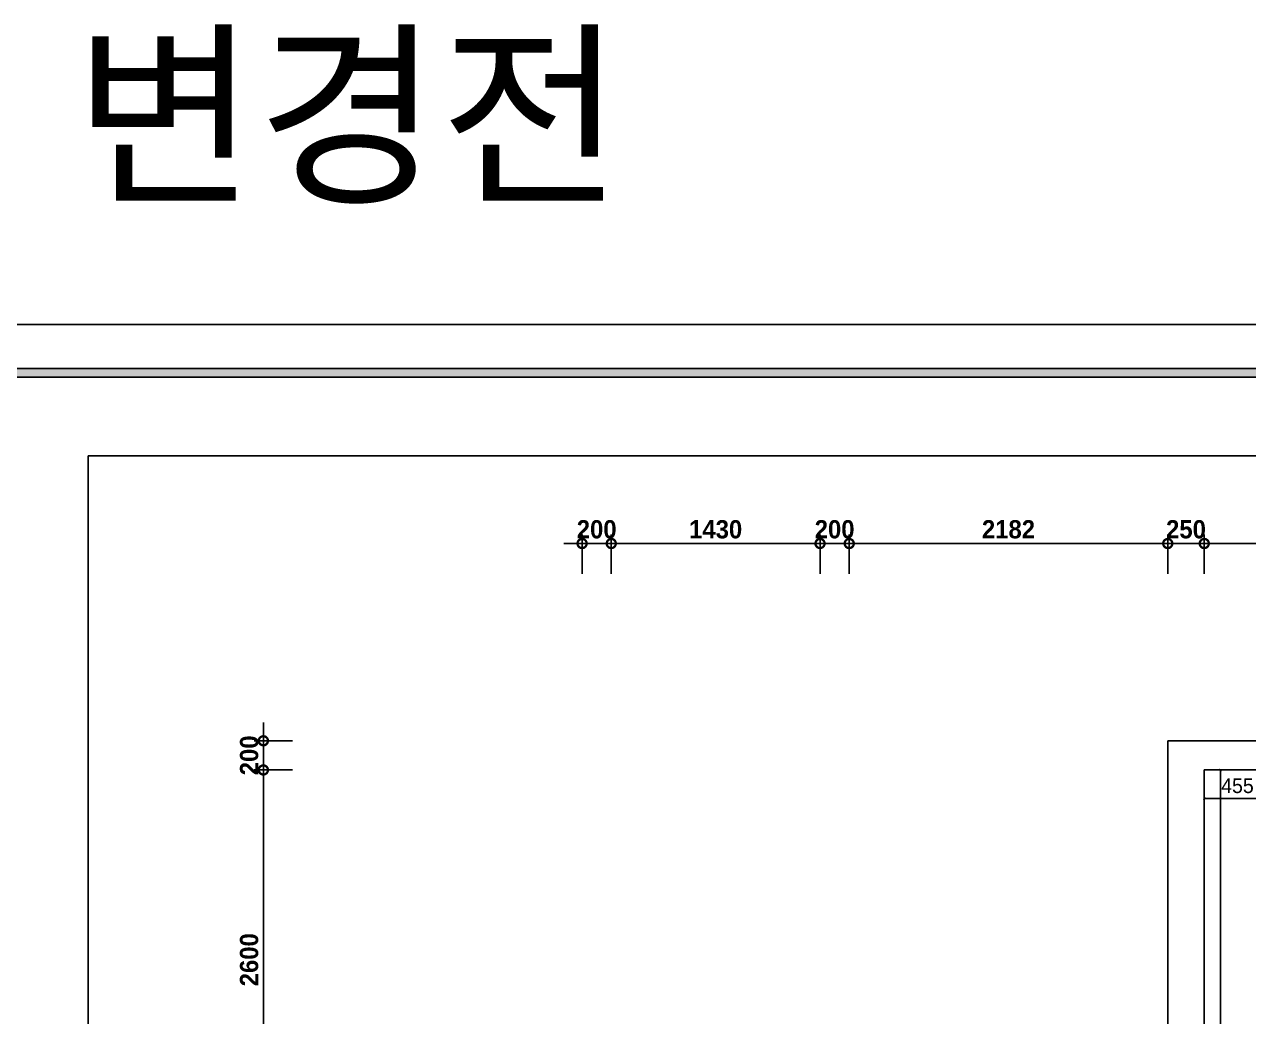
# Model space of a CAD drawing. Header units: inches. Extents: x 4138 to 127072, y -26315 to 43858.
# Drawn here: x 31002 to 39387, y 37054 to 43849 of the extents above; entities that cross this region are included whole.
import ezdxf
from ezdxf.enums import TextEntityAlignment as Align

# ---------------------------------------------------------------- set-up
doc = ezdxf.new("R2010")
doc.units = ezdxf.units.IN
doc.header["$LTSCALE"] = 50
doc.header["$MEASUREMENT"] = 0
for name, color, linetype in [('02-WAL', 2, 'Continuous'), ('03-TEXT', 3, 'Continuous'), ('07-DIM', 5, 'Continuous'), ('07-DIM WAL', 5, 'Continuous'), ('FORM(YOURNAME)-11', 1, 'Continuous')]:
    doc.layers.add(name, color=color, linetype=linetype)
doc.styles.add('YOURNAME', font='HY울릉도M.TTF')
doc.styles.add('넥슨고딕', font='')
doc.styles.add('마감재', font='stylu.ttf')
doc.styles.add('코레일둥고', font='Korail_Round_Gothic_Medium.ttf')
doc.styles.get('넥슨고딕').set_extended_font_data('NEXON Lv1 Gothic Bold', bold=True)
doc.dimstyles.new('50', dxfattribs={"dimscale": 50, "dimtxt": 2.5, "dimasz": 2.5, "dimexe": 1.25, "dimexo": 2, "dimtad": 1, "dimdec": 0, "dimtxsty": '넥슨고딕', "dimblk": 'DOTSMALL', "dimcen": 2.5, "dimclrd": 1, "dimclre": 1, "dimclrt": 2, "dimadec": 0, "dimazin": 0, "dimtfac": 1, "dimtdec": 0, "dimtix": 1, "dimtmove": 0, "dimatfit": 3, "dimldrblk": 'DOTSMALL', "dimfxl": 1.25, "dimarcsym": 0})
doc.dimstyles.new('벽치수 Copy of DIM-50', dxfattribs={"dimscale": 50, "dimtxt": 2, "dimasz": 0.7, "dimexe": 1, "dimexo": 1, "dimgap": 0.7, "dimtad": 1, "dimdec": 0, "dimzin": 1, "dimdsep": 46, "dimlunit": 6, "dimtxsty": '마감재', "dimblk": 'ARCHTICK', "dimcen": -0.09, "dimclrd": 256, "dimclre": 256, "dimclrt": 3, "dimadec": 0, "dimazin": 0, "dimtfac": 1, "dimtdec": 0, "dimtix": 1, "dimtmove": 2, "dimatfit": 0, "dimldrblk": 'ARCHTICK', "dimfxl": 1, "dimtolj": 1, "dimtzin": 0, "dimarcsym": 0})

# ---------------------------------------------------------------- blocks, each defined once
blk = doc.blocks.new('_ARCHTICK')
at = {"color": 0, "linetype": 'ByBlock', "const_width": 0.075}
blk.add_lwpolyline([(-0.25, -0.25), (0.25, 0.25)], dxfattribs=at)
blk = doc.blocks.new('*D77')
at = {"layer": '07-DIM WAL', "lineweight": -2, "transparency": 16777216}
for p, q in [((39083.9, 38693), (39083.9, 38497)), ((39538.9, 38693), (39538.9, 38497)), ((39083.9, 38547), (39538.9, 38547))]:
    blk.add_line(p, q, dxfattribs=at)
at = {"layer": 'Defpoints', "color": 0, "transparency": 16777216}
for p in [(39083.9, 38743), (39538.9, 38743), (39538.9, 38547)]:
    blk.add_point(p, dxfattribs=at)
at = {"layer": '07-DIM WAL', "lineweight": -2, "transparency": 16777216, "xscale": 35, "yscale": 35, "zscale": 35, "rotation": 180}
blk.add_blockref('_ARCHTICK', (39083.9, 38547), dxfattribs=at)
at = {"layer": '07-DIM WAL', "lineweight": -2, "transparency": 16777216, "xscale": 35, "yscale": 35, "zscale": 35}
blk.add_blockref('_ARCHTICK', (39538.9, 38547), dxfattribs=at)
at = {"layer": '07-DIM WAL', "color": 3, "transparency": 16777216, "insert": (39311.4, 38634.2), "char_height": 100, "attachment_point": 5, "style": '마감재'}
blk.add_mtext('\\A1;455', dxfattribs=at)
blk = doc.blocks.new('*D83')
at = {"layer": '07-DIM WAL', "lineweight": -2, "transparency": 16777216}
for p, q in [((39133.9, 38743), (39245, 38743)), ((39195, 34463), (39195, 38743)), ((39133.9, 34463), (39245, 34463))]:
    blk.add_line(p, q, dxfattribs=at)
at = {"layer": 'Defpoints', "color": 0, "transparency": 16777216}
for p in [(39083.9, 38743), (39195, 38743), (39083.9, 34463)]:
    blk.add_point(p, dxfattribs=at)
at = {"layer": '07-DIM WAL', "lineweight": -2, "transparency": 16777216, "xscale": 35, "yscale": 35, "zscale": 35}
for p, rotation in [((39195, 38743), 90), ((39195, 34463), 270)]:
    blk.add_blockref('_ARCHTICK', p, dxfattribs=dict(at, rotation=rotation))
at = {"layer": '07-DIM WAL', "color": 3, "transparency": 16777216, "insert": (39100.7, 36603), "char_height": 100, "attachment_point": 5, "rotation": 90, "style": '마감재'}
blk.add_mtext('\\A1;4,280', dxfattribs=at)
blk = doc.blocks.new('_DOTSMALL')
at = {"color": 0, "linetype": 'ByBlock', "const_width": 0.5}
blk.add_lwpolyline([(-0.0625, 0, 1), (0.0625, 0, 1)], format="xyb", close=True, dxfattribs=at)
blk = doc.blocks.new('*D206')
at = {"layer": '07-DIM', "color": 1, "lineweight": -2, "transparency": 16777216}
for p, q in [((39083.9, 40086.1), (39083.9, 40356.5)), ((41538.9, 40086.1), (41538.9, 40356.5)), ((41538.9, 40294), (39083.9, 40294))]:
    blk.add_line(p, q, dxfattribs=at)
at = {"layer": 'Defpoints', "color": 0, "transparency": 16777216}
for p in [(39083.9, 40294), (39083.9, 39986.1), (41538.9, 39986.1)]:
    blk.add_point(p, dxfattribs=at)
at = {"layer": '07-DIM', "color": 1, "lineweight": -2, "transparency": 16777216, "xscale": 125, "yscale": 125, "zscale": 125, "rotation": 180}
blk.add_blockref('_DOTSMALL', (39083.9, 40294), dxfattribs=at)
at = {"layer": '07-DIM', "color": 1, "lineweight": -2, "transparency": 16777216, "xscale": 125, "yscale": 125, "zscale": 125}
blk.add_blockref('_DOTSMALL', (41538.9, 40294), dxfattribs=at)
at = {"layer": '07-DIM', "color": 2, "transparency": 16777216, "insert": (40311.4, 40390.8), "char_height": 125, "attachment_point": 5, "style": '넥슨고딕'}
blk.add_mtext('2455', dxfattribs=at)
blk = doc.blocks.new('*D207')
at = {"layer": '07-DIM', "color": 1, "lineweight": -2, "transparency": 16777216}
for p, q in [((38833.9, 40086.1), (38833.9, 40356.5)), ((39083.9, 40086.1), (39083.9, 40356.5)), ((38833.9, 40294), (38708.9, 40294)), ((38833.9, 40294), (39083.9, 40294)), ((39083.9, 40294), (39208.9, 40294))]:
    blk.add_line(p, q, dxfattribs=at)
at = {"layer": 'Defpoints', "color": 0, "transparency": 16777216}
for p in [(39083.9, 40294), (38833.9, 39986.1), (39083.9, 39986.1)]:
    blk.add_point(p, dxfattribs=at)
at = {"layer": '07-DIM', "color": 1, "lineweight": -2, "transparency": 16777216, "xscale": 125, "yscale": 125, "zscale": 125}
blk.add_blockref('_DOTSMALL', (38833.9, 40294), dxfattribs=at)
at = {"layer": '07-DIM', "color": 1, "lineweight": -2, "transparency": 16777216, "xscale": 125, "yscale": 125, "zscale": 125, "rotation": 180}
blk.add_blockref('_DOTSMALL', (39083.9, 40294), dxfattribs=at)
at = {"layer": '07-DIM', "color": 2, "transparency": 16777216, "insert": (38958.9, 40390.8), "char_height": 125, "attachment_point": 5, "style": '넥슨고딕'}
blk.add_mtext('250', dxfattribs=at)
blk = doc.blocks.new('*D208')
at = {"layer": '07-DIM', "color": 1, "lineweight": -2, "transparency": 16777216}
for p, q in [((36651.9, 40086.1), (36651.9, 40356.5)), ((38833.9, 40086.1), (38833.9, 40356.5)), ((38833.9, 40294), (36651.9, 40294))]:
    blk.add_line(p, q, dxfattribs=at)
at = {"layer": 'Defpoints', "color": 0, "transparency": 16777216}
for p in [(36651.9, 40294), (36651.9, 39986.1), (38833.9, 39986.1)]:
    blk.add_point(p, dxfattribs=at)
at = {"layer": '07-DIM', "color": 1, "lineweight": -2, "transparency": 16777216, "xscale": 125, "yscale": 125, "zscale": 125, "rotation": 180}
blk.add_blockref('_DOTSMALL', (36651.9, 40294), dxfattribs=at)
at = {"layer": '07-DIM', "color": 1, "lineweight": -2, "transparency": 16777216, "xscale": 125, "yscale": 125, "zscale": 125}
blk.add_blockref('_DOTSMALL', (38833.9, 40294), dxfattribs=at)
at = {"layer": '07-DIM', "color": 2, "transparency": 16777216, "insert": (37742.9, 40390.8), "char_height": 125, "attachment_point": 5, "style": '넥슨고딕'}
blk.add_mtext('2182', dxfattribs=at)
blk = doc.blocks.new('*D209')
at = {"layer": '07-DIM', "color": 1, "lineweight": -2, "transparency": 16777216}
for p, q in [((36451.9, 40086.1), (36451.9, 40356.5)), ((36651.9, 40086.1), (36651.9, 40356.5)), ((36451.9, 40294), (36326.9, 40294)), ((36651.9, 40294), (36451.9, 40294)), ((36651.9, 40294), (36776.9, 40294))]:
    blk.add_line(p, q, dxfattribs=at)
at = {"layer": 'Defpoints', "color": 0, "transparency": 16777216}
for p in [(36451.9, 40294), (36451.9, 39986.1), (36651.9, 39986.1)]:
    blk.add_point(p, dxfattribs=at)
at = {"layer": '07-DIM', "color": 1, "lineweight": -2, "transparency": 16777216, "xscale": 125, "yscale": 125, "zscale": 125}
blk.add_blockref('_DOTSMALL', (36451.9, 40294), dxfattribs=at)
at = {"layer": '07-DIM', "color": 1, "lineweight": -2, "transparency": 16777216, "xscale": 125, "yscale": 125, "zscale": 125, "rotation": 180}
blk.add_blockref('_DOTSMALL', (36651.9, 40294), dxfattribs=at)
at = {"layer": '07-DIM', "color": 2, "transparency": 16777216, "insert": (36551.9, 40390.8), "char_height": 125, "attachment_point": 5, "style": '넥슨고딕'}
blk.add_mtext('200', dxfattribs=at)
blk = doc.blocks.new('*D210')
at = {"layer": '07-DIM', "color": 1, "lineweight": -2, "transparency": 16777216}
for p, q in [((35021.9, 40086.1), (35021.9, 40356.5)), ((36451.9, 40086.1), (36451.9, 40356.5)), ((36451.9, 40294), (35021.9, 40294))]:
    blk.add_line(p, q, dxfattribs=at)
at = {"layer": 'Defpoints', "color": 0, "transparency": 16777216}
for p in [(35021.9, 40294), (35021.9, 39986.1), (36451.9, 39986.1)]:
    blk.add_point(p, dxfattribs=at)
at = {"layer": '07-DIM', "color": 1, "lineweight": -2, "transparency": 16777216, "xscale": 125, "yscale": 125, "zscale": 125, "rotation": 180}
blk.add_blockref('_DOTSMALL', (35021.9, 40294), dxfattribs=at)
at = {"layer": '07-DIM', "color": 1, "lineweight": -2, "transparency": 16777216, "xscale": 125, "yscale": 125, "zscale": 125}
blk.add_blockref('_DOTSMALL', (36451.9, 40294), dxfattribs=at)
at = {"layer": '07-DIM', "color": 2, "transparency": 16777216, "insert": (35736.9, 40390.8), "char_height": 125, "attachment_point": 5, "style": '넥슨고딕'}
blk.add_mtext('1430', dxfattribs=at)
blk = doc.blocks.new('*D211')
at = {"layer": '07-DIM', "color": 1, "lineweight": -2, "transparency": 16777216}
for p, q in [((34821.9, 40086.1), (34821.9, 40356.5)), ((35021.9, 40086.1), (35021.9, 40356.5)), ((34821.9, 40294), (34696.9, 40294)), ((35021.9, 40294), (34821.9, 40294)), ((35021.9, 40294), (35146.9, 40294))]:
    blk.add_line(p, q, dxfattribs=at)
at = {"layer": 'Defpoints', "color": 0, "transparency": 16777216}
for p in [(34821.9, 40294), (34821.9, 39986.1), (35021.9, 39986.1)]:
    blk.add_point(p, dxfattribs=at)
at = {"layer": '07-DIM', "color": 1, "lineweight": -2, "transparency": 16777216, "xscale": 125, "yscale": 125, "zscale": 125}
blk.add_blockref('_DOTSMALL', (34821.9, 40294), dxfattribs=at)
at = {"layer": '07-DIM', "color": 1, "lineweight": -2, "transparency": 16777216, "xscale": 125, "yscale": 125, "zscale": 125, "rotation": 180}
blk.add_blockref('_DOTSMALL', (35021.9, 40294), dxfattribs=at)
at = {"layer": '07-DIM', "color": 2, "transparency": 16777216, "insert": (34921.9, 40390.8), "char_height": 125, "attachment_point": 5, "style": '넥슨고딕'}
blk.add_mtext('200', dxfattribs=at)
blk = doc.blocks.new('*D219')
at = {"layer": '07-DIM', "color": 1, "lineweight": -2, "transparency": 16777216}
for p, q in [((32638.6, 38943), (32638.6, 39068)), ((32838.4, 38943), (32576.1, 38943)), ((32638.6, 38943), (32638.6, 38743)), ((32838.4, 38743), (32576.1, 38743)), ((32638.6, 38743), (32638.6, 38618))]:
    blk.add_line(p, q, dxfattribs=at)
at = {"layer": 'Defpoints', "color": 0, "transparency": 16777216}
for p in [(32938.4, 38943), (32638.6, 38743), (32938.4, 38743)]:
    blk.add_point(p, dxfattribs=at)
at = {"layer": '07-DIM', "color": 1, "lineweight": -2, "transparency": 16777216, "xscale": 125, "yscale": 125, "zscale": 125}
for p, rotation in [((32638.6, 38943), 270), ((32638.6, 38743), 90)]:
    blk.add_blockref('_DOTSMALL', p, dxfattribs=dict(at, rotation=rotation))
at = {"layer": '07-DIM', "color": 2, "transparency": 16777216, "insert": (32541.7, 38843), "char_height": 125, "attachment_point": 5, "rotation": 90, "style": '넥슨고딕'}
blk.add_mtext('200', dxfattribs=at)
blk = doc.blocks.new('*D220')
at = {"layer": '07-DIM', "color": 1, "lineweight": -2, "transparency": 16777216}
for p, q in [((32838.4, 38743), (32575.9, 38743)), ((32638.4, 38743), (32638.4, 36143)), ((32838.4, 36143), (32575.9, 36143))]:
    blk.add_line(p, q, dxfattribs=at)
at = {"layer": 'Defpoints', "color": 0, "transparency": 16777216}
for p in [(32938.4, 38743), (32638.4, 36143), (32938.4, 36143)]:
    blk.add_point(p, dxfattribs=at)
at = {"layer": '07-DIM', "color": 1, "lineweight": -2, "transparency": 16777216, "xscale": 125, "yscale": 125, "zscale": 125}
for p, rotation in [((32638.4, 38743), 90), ((32638.4, 36143), 270)]:
    blk.add_blockref('_DOTSMALL', p, dxfattribs=dict(at, rotation=rotation))
at = {"layer": '07-DIM', "color": 2, "transparency": 16777216, "insert": (32541.5, 37443), "char_height": 125, "attachment_point": 5, "rotation": 90, "style": '넥슨고딕'}
blk.add_mtext('2600', dxfattribs=at)
blk = doc.blocks.new('FORM-PLAN')
at = {"layer": 'FORM(YOURNAME)-11'}
h = blk.add_hatch(color=256, dxfattribs=at)
h.dxf.hatch_style = 1
h.paths.add_polyline_path([(-71444, 55115), (10556, 55115), (10556, 54915), (-71444, 54915)])
h.paths.add_polyline_path([(-71444, -2085), (10556, -2085), (10556, -2285), (-71444, -2285)])
at = {"layer": 'Defpoints', "color": 158}
for points in [[(-71444, -2285), (10556, -2285), (10556, 55115), (-71444, 55115)], [(-69444, 53115), (-64, 53115), (-64, 1215), (-69444, 1215)]]:
    blk.add_lwpolyline(points, close=True, dxfattribs=at)
at = {"layer": 'FORM(YOURNAME)-11', "color": 250}
blk.add_lwpolyline([(-72444, -3285), (11556, -3285), (11556, 56115), (-72444, 56115)], close=True, dxfattribs=at)
at = {"layer": 'FORM(YOURNAME)-11'}
blk.add_lwpolyline([(-71444, 55115), (10556, 55115), (10556, 54915), (-71444, 54915)], close=True, dxfattribs=at)
at = {"layer": 'FORM(YOURNAME)-11', "color": 3, "style": 'YOURNAME'}
for tag, height, p in [('1', 450, (9905, 18188)), ('2', 450, (9905, 17544)), ('3', 450, (9905, 16257)), ('4', 450, (9905, 14326)), ('5', 515, (9905, 12009)), ('6', 515, (9905, 9757)), ('7', 515, (9905, 7504)), ('8', 515, (9905, 5252)), ('9', 515, (9905, 2999)), ('10', 515, (5655, 811)), ('11', 515, (9905, 747)), ('12', 515, (5655, -1441)), ('13', 515, (9905, -1441))]:
    blk.add_attdef(tag, text='', height=height, dxfattribs=at).set_placement(p, align=Align.MIDDLE_RIGHT)

msp = doc.modelspace()

# ---------------------------------------------------------------- linework, layer by layer
at = {"layer": '02-WAL'}
for p, q in [((38833.9, 38943), (41538.9, 38943)), ((38833.9, 38943), (38833.9, 36143)), ((39083.9, 38743), (39083.9, 34463)), ((39083.9, 38743), (41538.9, 38743))]:
    msp.add_line(p, q, dxfattribs=at)

# ---------------------------------------------------------------- block references
at = {"layer": '07-DIM WAL', "xscale": 0.3, "yscale": 0.3, "zscale": 0.3}
msp.add_blockref('FORM-PLAN', (52271.7, 24959.4), dxfattribs=at)

# ---------------------------------------------------------------- texts
at = {"layer": '03-TEXT', "style": '코레일둥고'}
msp.add_text('변경전', height=1000, dxfattribs=at).set_placement((33220, 42722.7), align=Align.CENTER)

# ---------------------------------------------------------------- dimensions: what is measured, and where the dimension line sits
at = {"layer": '07-DIM'}
for base, p1, p2, picture, middle in [((34821.9, 40294), (35021.9, 39986.1), (34821.9, 39986.1), '*D211', (34921.9, 40390.8)), ((35021.9, 40294), (36451.9, 39986.1), (35021.9, 39986.1), '*D210', (35736.9, 40390.8)), ((36451.9, 40294), (36651.9, 39986.1), (36451.9, 39986.1), '*D209', (36551.9, 40390.8)), ((36651.9, 40294), (38833.9, 39986.1), (36651.9, 39986.1), '*D208', (37742.9, 40390.8)), ((39083.9, 40294), (38833.9, 39986.1), (39083.9, 39986.1), '*D207', (38958.9, 40390.8)), ((39083.9, 40294), (41538.9, 39986.1), (39083.9, 39986.1), '*D206', (40311.4, 40390.8))]:
    dim = msp.add_linear_dim(base=base, p1=p1, p2=p2, dimstyle='50', dxfattribs=at)
    dim.commit()
    dim.dimension.update_dxf_attribs({"geometry": picture, "text_midpoint": middle})
for base, p1, p2, picture, middle in [((32638.6, 38743), (32938.4, 38943), (32938.4, 38743), '*D219', (32541.7, 38843)), ((32638.4, 36143), (32938.4, 38743), (32938.4, 36143), '*D220', (32541.5, 37443))]:
    dim = msp.add_linear_dim(base=base, p1=p1, p2=p2, angle=270, dimstyle='50', dxfattribs=at)
    dim.commit()
    dim.dimension.update_dxf_attribs({"geometry": picture, "text_midpoint": middle})
at = {"layer": '07-DIM WAL'}
dim = msp.add_linear_dim(base=(39195, 38743), p1=(39083.9, 34463), p2=(39083.9, 38743), angle=270, dimstyle='벽치수 Copy of DIM-50', dxfattribs=at)
dim.commit()
dim.dimension.update_dxf_attribs({"geometry": '*D83', "text_midpoint": (39100.7, 36603)})
dim = msp.add_linear_dim(base=(39538.9, 38547), p1=(39083.9, 38743), p2=(39538.9, 38743), dimstyle='벽치수 Copy of DIM-50', dxfattribs=at)
dim.commit()
dim.dimension.update_dxf_attribs({"geometry": '*D77', "text_midpoint": (39311.4, 38634.2)})

doc.saveas('drawing.dxf')
